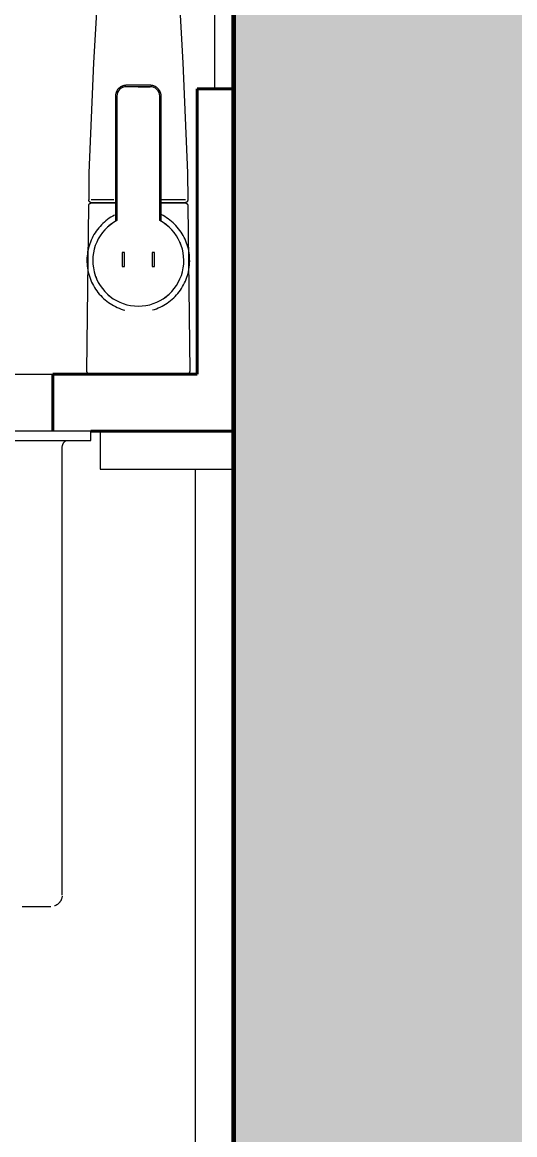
# Model space of a CAD drawing. Header units: millimetres. Extents: x -23755 to 62003, y -3000 to 6760.
# Drawn here: x 5742 to 6001, y 700 to 1285 of the extents above; entities that cross this region are included whole.
import ezdxf

# ---------------------------------------------------------------- set-up
doc = ezdxf.new("R2010")
doc.units = ezdxf.units.MM
for name, color, linetype, lineweight in [('A-ANNO-DIMS', 211, 'Continuous', 9), ('A-ANNO-DIMS-50', 211, 'Continuous', 9), ('A-DOOR', 31, 'Continuous', 9), ('A-WALL', 113, 'Continuous', 25), ('A-WALL-PATT', 111, 'Continuous', 25), ('P-SANR-FIXT', 6, 'Continuous', 9), ('Q-CASE', 31, 'Continuous', 9)]:
    doc.layers.add(name, color=color, linetype=linetype, lineweight=lineweight)
doc.styles.add('@Arial Unicode MS', font='', dxfattribs={"height": 100})
doc.styles.get('@Arial Unicode MS').set_extended_font_data('@Arial Unicode MS')
doc.dimstyles.new('CRT_-__Metros_-_Linha_de_chamada_3_5_mm_1', dxfattribs={"dimscale": 304.8, "dimtxt": 100.584485, "dimasz": 0.328084, "dimexe": 0.164042, "dimexo": 0.0625, "dimgap": 0.082021, "dimtad": 1, "dimlfac": 0.001, "dimrnd": 0.01, "dimzin": 0, "dimdsep": 46, "dimtxsty": '@Arial Unicode MS', "dimblk1": 'OBLIQUE', "dimblk2": 'OBLIQUE', "dimsah": 1, "dimcen": 0.09, "dimdle": 0.164042, "dimazin": 0, "dimtfac": 1, "dimtdec": 4, "dimtix": 1, "dimtmove": 0, "dimatfit": 3, "dimfxl": 0.984252, "dimfxlon": 1, "dimtvp": 1, "dimtolj": 1, "dimtzin": 0, "dimarcsym": 2})

# ---------------------------------------------------------------- blocks, each defined once
blk = doc.blocks.new('Porta correr 4 folhas - 420 x 210-3586394-B')
at = {"layer": 'A-DOOR'}
blk.add_line((-7254.62, 1300), (-7254.62, 1250), dxfattribs=at)
blk = doc.blocks.new('Blks_Coz_Caixa Baixa com 02 Portas - Branco-V143-B')
at = {"layer": 'Q-CASE'}
for p, q in [((-7244.62, 1070), (-7314.62, 1070)), ((-7314.62, 1070), (-7314.62, 1050)), ((-7244.62, 1050), (-7244.62, 1070)), ((-7314.62, 1050), (-7244.62, 1050))]:
    blk.add_line(p, q, dxfattribs=at)
at = {"layer": 'Q-CASE', "color": 55}
blk.add_line((-7264.62, 695), (-7264.62, 1050), dxfattribs=at)
blk = doc.blocks.new('Blks_Coz Franke_Cuba de Embutir Linea - Único-3966310-B')
at = {"layer": 'P-SANR-FIXT', "color": 55}
for p, q in [((-7355.62, 1070), (-7773.62, 1070)), ((-7773.62, 1065), (-7355.62, 1065)), ((-7319.62, 1070), (-7355.62, 1070)), ((-7355.62, 1065), (-7319.62, 1065)), ((-7319.62, 1065), (-7319.62, 1070)), ((-7334.62, 826), (-7334.62, 1061.96))]:
    blk.add_line(p, q, dxfattribs=at)
at = {"layer": 'P-SANR-FIXT', "color": 55, "flags": 128}
for points in [[(-7332.07, 1064.96), (-7332.19, 1064.94), (-7332.31, 1064.91), (-7332.42, 1064.88), (-7332.54, 1064.85), (-7332.65, 1064.81), (-7332.77, 1064.76), (-7332.88, 1064.71), (-7332.99, 1064.66), (-7333.09, 1064.6), (-7333.2, 1064.54), (-7333.3, 1064.47), (-7333.4, 1064.4), (-7333.49, 1064.32), (-7333.59, 1064.25), (-7333.68, 1064.16), (-7333.76, 1064.08), (-7333.84, 1063.99), (-7333.92, 1063.9), (-7334, 1063.8), (-7334.07, 1063.71), (-7334.14, 1063.6), (-7334.2, 1063.5), (-7334.26, 1063.39), (-7334.32, 1063.29), (-7334.37, 1063.18), (-7334.41, 1063.06), (-7334.46, 1062.95), (-7334.49, 1062.83), (-7334.53, 1062.72), (-7334.55, 1062.6), (-7334.58, 1062.48), (-7334.59, 1062.36), (-7334.61, 1062.24), (-7334.62, 1062.12), (-7334.62, 1062)], [(-7334.64, 825.52), (-7334.66, 825.28), (-7334.7, 825.04), (-7334.74, 824.81), (-7334.79, 824.57), (-7334.85, 824.34), (-7334.92, 824.11), (-7335, 823.89), (-7335.09, 823.66), (-7335.19, 823.44), (-7335.3, 823.23), (-7335.41, 823.02), (-7335.54, 822.81), (-7335.67, 822.61), (-7335.81, 822.42), (-7335.95, 822.23), (-7336.11, 822.04), (-7336.27, 821.87), (-7336.44, 821.7), (-7336.62, 821.53), (-7336.8, 821.38), (-7336.99, 821.23), (-7337.18, 821.08), (-7337.38, 820.95), (-7337.58, 820.83), (-7337.79, 820.71), (-7338.01, 820.6), (-7338.22, 820.5), (-7338.45, 820.41), (-7338.67, 820.33)], [(-7355.62, 820), (-7355.02, 820), (-7354.42, 820), (-7353.82, 820), (-7353.23, 820), (-7352.64, 820), (-7352.05, 820), (-7351.47, 820), (-7350.9, 820), (-7350.34, 820), (-7349.78, 820), (-7349.23, 820), (-7348.69, 820), (-7348.17, 820), (-7347.65, 820), (-7347.15, 820), (-7346.66, 820), (-7346.19, 820), (-7345.73, 820), (-7345.29, 820), (-7344.86, 820), (-7344.45, 820), (-7344.06, 820), (-7343.69, 820), (-7343.33, 820), (-7343, 820), (-7342.68, 820), (-7342.39, 820), (-7342.12, 820), (-7341.87, 820), (-7341.64, 820), (-7341.43, 820), (-7341.25, 820), (-7341.09, 820), (-7340.95, 820), (-7340.84, 820), (-7340.75, 820), (-7340.68, 820), (-7340.64, 820), (-7340.62, 820)]]:
    blk.add_lwpolyline(points, dxfattribs=at)
blk = doc.blocks.new('Blks_Coz Docol_Misturador Monocomando com Filtro - Cromado-3969051-B')
at = {"layer": 'P-SANR-FIXT', "color": 55}
for p, q in [((-7306.64, 1246.11), (-7306.64, 1180.75)), ((-7305.91, 1180.75), (-7305.91, 1246.11)), ((-7305.91, 1246.11), (-7305.91, 1180.75)), ((-7294.62, 1251.84), (-7300.91, 1251.84)), ((-7294.62, 1251.11), (-7300.91, 1251.11)), ((-7294.62, 1251.11), (-7300.91, 1251.11)), ((-7288.33, 1251.84), (-7294.62, 1251.84)), ((-7294.62, 1251.11), (-7288.33, 1251.11)), ((-7288.33, 1251.11), (-7294.62, 1251.11)), ((-7283.33, 1246.11), (-7283.33, 1180.75)), ((-7283.33, 1180.75), (-7283.33, 1246.11)), ((-7282.6, 1180.75), (-7282.6, 1246.11)), ((-7321.64, 1101.52), (-7320.65, 1188.57)), ((-7307.45, 1191.54), (-7319.35, 1191.54)), ((-7269.89, 1191.54), (-7282.29, 1191.54)), ((-7268.59, 1188.57), (-7267.6, 1101.52)), ((-7305.91, 1180.75), (-7306.64, 1180.75)), ((-7282.6, 1180.75), (-7283.33, 1180.75)), ((-7303.1, 1163.95), (-7303.1, 1156.53)), ((-7301.83, 1163.95), (-7303.1, 1163.95)), ((-7301.83, 1156.53), (-7301.83, 1163.95)), ((-7286.14, 1163.95), (-7287.41, 1163.95)), ((-7287.41, 1163.95), (-7287.41, 1156.53)), ((-7286.14, 1156.53), (-7286.14, 1163.95)), ((-7303.1, 1156.53), (-7301.83, 1156.53)), ((-7287.41, 1156.53), (-7286.14, 1156.53))]:
    blk.add_line(p, q, dxfattribs=at)
at = {"layer": 'P-SANR-FIXT', "color": 55, "flags": 128}
for points in [[(-7314.87, 1320.37), (-7318.12, 1263.59), (-7320.56, 1205.82), (-7320.63, 1191.54)], [(-7274.37, 1320.37), (-7271.12, 1263.59), (-7268.68, 1205.82), (-7268.61, 1191.54)], [(-7300.91, 1251.84), (-7301.14, 1251.83), (-7301.37, 1251.82), (-7301.59, 1251.79), (-7301.82, 1251.76), (-7302.05, 1251.72), (-7302.27, 1251.67), (-7302.49, 1251.61), (-7302.71, 1251.55), (-7302.93, 1251.47), (-7303.14, 1251.38), (-7303.35, 1251.29), (-7303.55, 1251.19), (-7303.76, 1251.08), (-7303.95, 1250.96), (-7304.14, 1250.84), (-7304.33, 1250.7), (-7304.51, 1250.56), (-7304.69, 1250.41), (-7304.86, 1250.26), (-7305.02, 1250.1), (-7305.18, 1249.93), (-7305.32, 1249.76), (-7305.47, 1249.58), (-7305.6, 1249.39), (-7305.73, 1249.2), (-7305.85, 1249.01), (-7305.96, 1248.81), (-7306.07, 1248.6), (-7306.16, 1248.39), (-7306.25, 1248.18), (-7306.33, 1247.97), (-7306.4, 1247.75), (-7306.46, 1247.53), (-7306.51, 1247.3), (-7306.56, 1247.08), (-7306.59, 1246.85), (-7306.62, 1246.63), (-7306.63, 1246.4), (-7306.64, 1246.17), (-7306.64, 1246.11)], [(-7282.6, 1246.11), (-7282.61, 1246.33), (-7282.62, 1246.56), (-7282.64, 1246.79), (-7282.67, 1247.02), (-7282.72, 1247.24), (-7282.77, 1247.47), (-7282.82, 1247.69), (-7282.89, 1247.91), (-7282.97, 1248.12), (-7283.05, 1248.34), (-7283.15, 1248.55), (-7283.25, 1248.75), (-7283.36, 1248.95), (-7283.48, 1249.15), (-7283.6, 1249.34), (-7283.74, 1249.53), (-7283.88, 1249.71), (-7284.02, 1249.88), (-7284.18, 1250.05), (-7284.34, 1250.22), (-7284.51, 1250.37), (-7284.68, 1250.52), (-7284.86, 1250.66), (-7285.05, 1250.8), (-7285.24, 1250.93), (-7285.43, 1251.05), (-7285.63, 1251.16), (-7285.84, 1251.26), (-7286.04, 1251.36), (-7286.26, 1251.45), (-7286.47, 1251.53), (-7286.69, 1251.6), (-7286.91, 1251.66), (-7287.13, 1251.71), (-7287.36, 1251.75), (-7287.58, 1251.79), (-7287.81, 1251.81), (-7288.04, 1251.83), (-7288.27, 1251.84), (-7288.33, 1251.84)], [(-7320.65, 1188.57), (-7320.65, 1188.63), (-7320.65, 1188.69), (-7320.64, 1188.75), (-7320.63, 1188.8), (-7320.62, 1188.86), (-7320.6, 1188.92), (-7320.59, 1188.97), (-7320.57, 1189.03), (-7320.55, 1189.08), (-7320.53, 1189.14), (-7320.5, 1189.19), (-7320.47, 1189.24), (-7320.44, 1189.29), (-7320.41, 1189.34), (-7320.38, 1189.39), (-7320.34, 1189.44), (-7320.31, 1189.48), (-7320.27, 1189.53), (-7320.23, 1189.57), (-7320.19, 1189.61), (-7320.14, 1189.65), (-7320.1, 1189.69), (-7320.05, 1189.72), (-7320, 1189.75), (-7319.95, 1189.79), (-7319.9, 1189.82), (-7319.85, 1189.84), (-7319.8, 1189.87), (-7319.74, 1189.89), (-7319.69, 1189.91), (-7319.63, 1189.93), (-7319.58, 1189.95), (-7319.52, 1189.96), (-7319.46, 1189.97), (-7319.41, 1189.98), (-7319.35, 1189.99), (-7319.29, 1190), (-7319.23, 1190), (-7319.19, 1190)], [(-7319.16, 1190.09), (-7319.22, 1190.09), (-7319.28, 1190.09), (-7319.34, 1190.1), (-7319.4, 1190.11), (-7319.45, 1190.12), (-7319.51, 1190.13), (-7319.57, 1190.14), (-7319.62, 1190.16), (-7319.68, 1190.18), (-7319.73, 1190.2), (-7319.79, 1190.23), (-7319.84, 1190.25), (-7319.89, 1190.28), (-7319.94, 1190.31), (-7319.99, 1190.34), (-7320.04, 1190.38), (-7320.08, 1190.41), (-7320.13, 1190.45), (-7320.17, 1190.49), (-7320.21, 1190.53), (-7320.25, 1190.57), (-7320.29, 1190.62), (-7320.33, 1190.66), (-7320.36, 1190.71), (-7320.39, 1190.76), (-7320.43, 1190.81), (-7320.45, 1190.86), (-7320.48, 1190.91), (-7320.5, 1190.97), (-7320.53, 1191.02), (-7320.55, 1191.08), (-7320.57, 1191.13), (-7320.58, 1191.19), (-7320.59, 1191.24), (-7320.61, 1191.3), (-7320.61, 1191.36), (-7320.62, 1191.42), (-7320.62, 1191.48), (-7320.63, 1191.53), (-7320.63, 1191.54)], [(-7306.83, 1190), (-7307.67, 1190), (-7308.49, 1190), (-7309.29, 1190), (-7310.07, 1190), (-7310.82, 1190), (-7311.55, 1190), (-7312.25, 1190), (-7312.92, 1190), (-7313.56, 1190), (-7314.17, 1190), (-7314.75, 1190), (-7315.3, 1190), (-7315.81, 1190), (-7316.29, 1190), (-7316.74, 1190), (-7317.15, 1190), (-7317.52, 1190), (-7317.86, 1190), (-7318.16, 1190), (-7318.42, 1190), (-7318.65, 1190), (-7318.83, 1190), (-7318.98, 1190), (-7319.09, 1190), (-7319.16, 1190), (-7319.19, 1190), (-7319.19, 1190)], [(-7319.19, 1190), (-7319.17, 1190), (-7319.11, 1190), (-7319.01, 1190), (-7318.88, 1190), (-7318.7, 1190), (-7318.49, 1190), (-7318.23, 1190), (-7317.94, 1190), (-7317.62, 1190), (-7317.25, 1190), (-7316.85, 1190), (-7316.41, 1190), (-7315.94, 1190), (-7315.44, 1190), (-7314.9, 1190), (-7314.33, 1190), (-7313.73, 1190), (-7313.09, 1190), (-7312.43, 1190), (-7311.74, 1190), (-7311.02, 1190), (-7310.28, 1190), (-7309.51, 1190), (-7308.71, 1190), (-7307.9, 1190), (-7307.06, 1190)], [(-7306.82, 1190.09), (-7307.66, 1190.09), (-7308.48, 1190.09), (-7309.28, 1190.09), (-7310.05, 1190.09), (-7310.8, 1190.09), (-7311.53, 1190.09), (-7312.23, 1190.09), (-7312.9, 1190.09), (-7313.54, 1190.09), (-7314.15, 1190.09), (-7314.73, 1190.09), (-7315.27, 1190.09), (-7315.79, 1190.09), (-7316.27, 1190.09), (-7316.71, 1190.09), (-7317.12, 1190.09), (-7317.5, 1190.09), (-7317.83, 1190.09), (-7318.13, 1190.09), (-7318.4, 1190.09), (-7318.62, 1190.09), (-7318.81, 1190.09), (-7318.95, 1190.09), (-7319.06, 1190.09), (-7319.13, 1190.09), (-7319.16, 1190.09), (-7319.16, 1190.09)], [(-7319.16, 1190.09), (-7319.14, 1190.09), (-7319.08, 1190.09), (-7318.99, 1190.09), (-7318.85, 1190.09), (-7318.67, 1190.09), (-7318.46, 1190.09), (-7318.21, 1190.09), (-7317.92, 1190.09), (-7317.59, 1190.09), (-7317.23, 1190.09), (-7316.83, 1190.09), (-7316.39, 1190.09), (-7315.92, 1190.09), (-7315.41, 1190.09), (-7314.88, 1190.09), (-7314.31, 1190.09), (-7313.7, 1190.09), (-7313.07, 1190.09), (-7312.41, 1190.09), (-7311.72, 1190.09), (-7311, 1190.09), (-7310.26, 1190.09), (-7309.49, 1190.09), (-7308.7, 1190.09), (-7307.88, 1190.09), (-7307.04, 1190.09)], [(-7282.42, 1190.09), (-7281.58, 1190.09), (-7280.76, 1190.09), (-7279.96, 1190.09), (-7279.19, 1190.09), (-7278.44, 1190.09), (-7277.71, 1190.09), (-7277.01, 1190.09), (-7276.34, 1190.09), (-7275.7, 1190.09), (-7275.09, 1190.09), (-7274.51, 1190.09), (-7273.97, 1190.09), (-7273.45, 1190.09), (-7272.97, 1190.09), (-7272.53, 1190.09), (-7272.12, 1190.09), (-7271.74, 1190.09), (-7271.41, 1190.09), (-7271.11, 1190.09), (-7270.84, 1190.09), (-7270.62, 1190.09), (-7270.43, 1190.09), (-7270.29, 1190.09), (-7270.18, 1190.09), (-7270.11, 1190.09), (-7270.08, 1190.09), (-7270.08, 1190.09)], [(-7282.41, 1190), (-7281.57, 1190), (-7280.75, 1190), (-7279.95, 1190), (-7279.17, 1190), (-7278.42, 1190), (-7277.69, 1190), (-7276.99, 1190), (-7276.32, 1190), (-7275.68, 1190), (-7275.07, 1190), (-7274.49, 1190), (-7273.94, 1190), (-7273.43, 1190), (-7272.95, 1190), (-7272.5, 1190), (-7272.09, 1190), (-7271.72, 1190), (-7271.38, 1190), (-7271.08, 1190), (-7270.82, 1190), (-7270.59, 1190), (-7270.41, 1190), (-7270.26, 1190), (-7270.15, 1190), (-7270.08, 1190), (-7270.05, 1190), (-7270.05, 1190)], [(-7270.08, 1190.09), (-7270.1, 1190.09), (-7270.16, 1190.09), (-7270.25, 1190.09), (-7270.39, 1190.09), (-7270.57, 1190.09), (-7270.78, 1190.09), (-7271.03, 1190.09), (-7271.32, 1190.09), (-7271.65, 1190.09), (-7272.01, 1190.09), (-7272.41, 1190.09), (-7272.85, 1190.09), (-7273.32, 1190.09), (-7273.83, 1190.09), (-7274.36, 1190.09), (-7274.93, 1190.09), (-7275.54, 1190.09), (-7276.17, 1190.09), (-7276.83, 1190.09), (-7277.52, 1190.09), (-7278.24, 1190.09), (-7278.98, 1190.09), (-7279.75, 1190.09), (-7280.54, 1190.09), (-7281.36, 1190.09), (-7282.2, 1190.09)], [(-7270.05, 1190), (-7270.07, 1190), (-7270.13, 1190), (-7270.23, 1190), (-7270.36, 1190), (-7270.54, 1190), (-7270.75, 1190), (-7271.01, 1190), (-7271.3, 1190), (-7271.62, 1190), (-7271.99, 1190), (-7272.39, 1190), (-7272.83, 1190), (-7273.3, 1190), (-7273.8, 1190), (-7274.34, 1190), (-7274.91, 1190), (-7275.51, 1190), (-7276.15, 1190), (-7276.81, 1190), (-7277.5, 1190), (-7278.22, 1190), (-7278.97, 1190), (-7279.73, 1190), (-7280.53, 1190), (-7281.34, 1190), (-7282.18, 1190)], [(-7268.61, 1191.54), (-7268.61, 1191.49), (-7268.62, 1191.43), (-7268.62, 1191.37), (-7268.63, 1191.31), (-7268.64, 1191.25), (-7268.66, 1191.2), (-7268.67, 1191.14), (-7268.69, 1191.08), (-7268.71, 1191.03), (-7268.73, 1190.98), (-7268.76, 1190.92), (-7268.78, 1190.87), (-7268.81, 1190.82), (-7268.84, 1190.77), (-7268.87, 1190.72), (-7268.91, 1190.67), (-7268.94, 1190.63), (-7268.98, 1190.58), (-7269.02, 1190.54), (-7269.06, 1190.5), (-7269.1, 1190.46), (-7269.15, 1190.42), (-7269.19, 1190.38), (-7269.24, 1190.35), (-7269.29, 1190.32), (-7269.34, 1190.29), (-7269.39, 1190.26), (-7269.44, 1190.23), (-7269.5, 1190.21), (-7269.55, 1190.18), (-7269.61, 1190.16), (-7269.66, 1190.15), (-7269.72, 1190.13), (-7269.78, 1190.12), (-7269.83, 1190.11), (-7269.89, 1190.1), (-7269.95, 1190.09), (-7270.01, 1190.09), (-7270.07, 1190.09), (-7270.08, 1190.09)], [(-7270.05, 1190), (-7269.99, 1190), (-7269.93, 1190), (-7269.87, 1189.99), (-7269.82, 1189.98), (-7269.76, 1189.97), (-7269.7, 1189.96), (-7269.65, 1189.94), (-7269.59, 1189.93), (-7269.53, 1189.91), (-7269.48, 1189.88), (-7269.43, 1189.86), (-7269.37, 1189.83), (-7269.32, 1189.81), (-7269.27, 1189.78), (-7269.22, 1189.74), (-7269.18, 1189.71), (-7269.13, 1189.67), (-7269.08, 1189.64), (-7269.04, 1189.6), (-7269, 1189.56), (-7268.96, 1189.51), (-7268.92, 1189.47), (-7268.88, 1189.42), (-7268.85, 1189.38), (-7268.82, 1189.33), (-7268.79, 1189.28), (-7268.76, 1189.23), (-7268.73, 1189.17), (-7268.71, 1189.12), (-7268.69, 1189.07), (-7268.67, 1189.01), (-7268.65, 1188.96), (-7268.63, 1188.9), (-7268.62, 1188.84), (-7268.61, 1188.78), (-7268.6, 1188.73), (-7268.59, 1188.67), (-7268.59, 1188.61), (-7268.59, 1188.57)], [(-7307.09, 1183.61), (-7308.04, 1183.1), (-7308.97, 1182.54), (-7309.87, 1181.95), (-7310.75, 1181.32), (-7311.61, 1180.66), (-7312.43, 1179.96), (-7313.23, 1179.23), (-7314, 1178.47), (-7314.73, 1177.68), (-7315.44, 1176.86), (-7316.11, 1176.02), (-7316.75, 1175.15), (-7317.35, 1174.25), (-7317.92, 1173.33), (-7318.44, 1172.39), (-7318.93, 1171.42), (-7319.38, 1170.44), (-7319.8, 1169.44), (-7320.17, 1168.43), (-7320.5, 1167.4), (-7320.79, 1166.36), (-7321.03, 1165.31), (-7321.24, 1164.25), (-7321.4, 1163.18), (-7321.52, 1162.1), (-7321.6, 1161.03), (-7321.63, 1159.95), (-7321.62, 1158.87), (-7321.57, 1157.79), (-7321.47, 1156.71), (-7321.33, 1155.64), (-7321.15, 1154.57), (-7320.93, 1153.52), (-7320.66, 1152.47), (-7320.35, 1151.43), (-7320, 1150.41), (-7319.61, 1149.4), (-7319.18, 1148.41), (-7318.71, 1147.44), (-7318.21, 1146.49), (-7317.66, 1145.55), (-7317.08, 1144.64), (-7316.46, 1143.76), (-7315.81, 1142.9), (-7315.12, 1142.06), (-7314.4, 1141.26), (-7313.65, 1140.48), (-7312.87, 1139.74), (-7312.05, 1139.02), (-7311.22, 1138.34), (-7310.35, 1137.69), (-7309.46, 1137.08), (-7308.54, 1136.51), (-7307.61, 1135.97), (-7306.65, 1135.47), (-7305.67, 1135.01), (-7304.68, 1134.58), (-7303.67, 1134.2), (-7302.64, 1133.86), (-7301.61, 1133.56)], [(-7287.16, 1133.69), (-7286.12, 1134.01), (-7285.1, 1134.37), (-7284.1, 1134.77), (-7283.11, 1135.21), (-7282.15, 1135.69), (-7281.2, 1136.21), (-7280.27, 1136.77), (-7279.37, 1137.36), (-7278.49, 1137.99), (-7277.63, 1138.65), (-7276.81, 1139.35), (-7276.01, 1140.07), (-7275.24, 1140.83), (-7274.51, 1141.62), (-7273.8, 1142.44), (-7273.13, 1143.29), (-7272.49, 1144.16), (-7271.89, 1145.06), (-7271.32, 1145.98), (-7270.8, 1146.92), (-7270.31, 1147.89), (-7269.86, 1148.87), (-7269.44, 1149.87), (-7269.07, 1150.88), (-7268.74, 1151.91), (-7268.45, 1152.95), (-7268.21, 1154), (-7268, 1155.06), (-7267.84, 1156.13), (-7267.72, 1157.2), (-7267.64, 1158.28), (-7267.61, 1159.36), (-7267.62, 1160.44), (-7267.67, 1161.52), (-7267.77, 1162.6), (-7267.91, 1163.67), (-7268.09, 1164.73), (-7268.31, 1165.79), (-7268.58, 1166.84), (-7268.89, 1167.87), (-7269.24, 1168.9), (-7269.63, 1169.9), (-7270.06, 1170.9), (-7270.53, 1171.87), (-7271.03, 1172.82), (-7271.58, 1173.75), (-7272.16, 1174.66), (-7272.78, 1175.55), (-7273.43, 1176.41), (-7274.12, 1177.25), (-7274.84, 1178.05), (-7275.59, 1178.83), (-7276.37, 1179.57), (-7277.19, 1180.29), (-7278.02, 1180.97), (-7278.89, 1181.61), (-7279.78, 1182.23), (-7280.7, 1182.8), (-7281.63, 1183.34), (-7282.59, 1183.84)], [(-7320.24, 1100), (-7320.3, 1100.01), (-7320.36, 1100.02), (-7320.42, 1100.03), (-7320.48, 1100.04), (-7320.54, 1100.06), (-7320.59, 1100.08), (-7320.65, 1100.1), (-7320.71, 1100.12), (-7320.76, 1100.15), (-7320.82, 1100.17), (-7320.87, 1100.2), (-7320.92, 1100.23), (-7320.97, 1100.27), (-7321.02, 1100.3), (-7321.07, 1100.34), (-7321.12, 1100.38), (-7321.16, 1100.42), (-7321.21, 1100.46), (-7321.25, 1100.51), (-7321.29, 1100.55), (-7321.33, 1100.6), (-7321.36, 1100.65), (-7321.4, 1100.7), (-7321.43, 1100.75), (-7321.46, 1100.81), (-7321.49, 1100.86), (-7321.51, 1100.91), (-7321.53, 1100.97), (-7321.55, 1101.03), (-7321.57, 1101.09), (-7321.59, 1101.14), (-7321.6, 1101.2), (-7321.62, 1101.26), (-7321.62, 1101.32), (-7321.63, 1101.38), (-7321.64, 1101.45), (-7321.64, 1101.51), (-7321.64, 1101.52)], [(-7267.6, 1101.52), (-7267.6, 1101.46), (-7267.61, 1101.4), (-7267.61, 1101.34), (-7267.62, 1101.28), (-7267.63, 1101.22), (-7267.65, 1101.16), (-7267.66, 1101.1), (-7267.68, 1101.04), (-7267.7, 1100.99), (-7267.72, 1100.93), (-7267.75, 1100.87), (-7267.78, 1100.82), (-7267.8, 1100.76), (-7267.84, 1100.71), (-7267.87, 1100.66), (-7267.9, 1100.61), (-7267.94, 1100.56), (-7267.98, 1100.52), (-7268.02, 1100.47), (-7268.07, 1100.43), (-7268.11, 1100.39), (-7268.16, 1100.35), (-7268.2, 1100.31), (-7268.25, 1100.27), (-7268.3, 1100.24), (-7268.36, 1100.21), (-7268.41, 1100.18), (-7268.46, 1100.15), (-7268.52, 1100.13), (-7268.57, 1100.1), (-7268.63, 1100.08), (-7268.69, 1100.06), (-7268.75, 1100.05), (-7268.81, 1100.03), (-7268.87, 1100.02), (-7268.93, 1100.01), (-7268.99, 1100.01)]]:
    blk.add_lwpolyline(points, dxfattribs=at)
at = {"layer": 'P-SANR-FIXT', "color": 55}
for centre, radius, start, end in [((-7300.91, 1246.11), 5, 90, 180), ((-7300.91, 1246.11), 5, 90, 180), ((-7288.33, 1246.11), 5, 0, 90), ((-7288.33, 1246.11), 5, 0, 90), ((-7294.62, 1159.65), 23.93, 118.15055, 270), ((-7294.62, 1159.65), 23.93, 126, 134.3216), ((-7294.62, 1159.65), 23.93, 270, 61.84945), ((-7294.62, 1159.65), 23.93, 45.6784, 54), ((-7294.62, 1159.65), 23.93, 18, 23.53093), ((-7294.62, 1159.65), 23.93, 198, 202.99704), ((-7294.62, 1159.65), 23.93, 225.71924, 234), ((-7294.62, 1159.65), 23.93, 306, 314.28076)]:
    blk.add_arc(centre, radius, start, end, dxfattribs=at)
blk = doc.blocks.new('DIMBLOCK49-B')
at = {"layer": 'A-ANNO-DIMS-50', "lineweight": 18, "transparency": 16777216}
for p, q in [((6242.67, 4380.34), (6192.67, 4430.34)), ((6242.67, 4380.34), (6292.67, 4330.34)), ((6242.67, 200), (6192.67, 250)), ((6242.67, 200), (6292.67, 150))]:
    blk.add_line(p, q, dxfattribs=at)
at = {"layer": 'A-ANNO-DIMS-50', "transparency": 16777216}
for p, q in [((6242.67, 4430.34), (6242.67, 150)), ((5942.67, 4380.34), (6292.67, 4380.34)), ((6242.67, 4380.34), (5942.67, 4380.34)), ((6542.67, 200), (6192.67, 200)), ((6242.67, 200), (6542.67, 200))]:
    blk.add_line(p, q, dxfattribs=at)
at = {"layer": 'A-ANNO-DIMS-50', "color": 0, "transparency": 16777216, "insert": (6087.87, 2154.89), "char_height": 100, "width": 324.6748, "attachment_point": 1, "rotation": 90, "line_spacing_factor": 1.117605, "style": '@Arial Unicode MS'}
blk.add_mtext('4,18', dxfattribs=at)
blk = doc.blocks.new('_Oblique')
at = {"color": 0, "linetype": 'ByBlock', "lineweight": -2}
blk.add_line((-0.5, -0.5), (0.5, 0.5), dxfattribs=at)
blk = doc.blocks.new('DIMBLOCK58-B')
at = {"layer": 'A-ANNO-DIMS-50', "lineweight": 18, "transparency": 16777216}
for p, q in [((5651.93, 1400), (5601.93, 1450)), ((5651.93, 1400), (5701.93, 1350)), ((5651.93, 200), (5601.93, 250)), ((5651.93, 200), (5701.93, 150))]:
    blk.add_line(p, q, dxfattribs=at)
at = {"layer": 'A-ANNO-DIMS-50', "transparency": 16777216}
for p, q in [((5651.93, 1450), (5651.93, 150)), ((5951.93, 1400), (5601.93, 1400)), ((5651.93, 1400), (5951.93, 1400)), ((5951.93, 200), (5601.93, 200)), ((5651.93, 200), (5951.93, 200))]:
    blk.add_line(p, q, dxfattribs=at)
at = {"layer": 'A-ANNO-DIMS-50', "color": 0, "transparency": 16777216, "insert": (5497.13, 664.72), "char_height": 100, "width": 324.6748, "attachment_point": 1, "rotation": 90, "line_spacing_factor": 1.117605, "style": '@Arial Unicode MS'}
blk.add_mtext('1,20', dxfattribs=at)

msp = doc.modelspace()

# ---------------------------------------------------------------- hatches: boundary and pattern name
at = {"layer": 'A-WALL-PATT'}
h = msp.add_hatch(color=256, dxfattribs=at)
h.paths.add_polyline_path([(6007.657, 200), (6033.372, 200), (6033.372, 1400), (5853.372, 1400), (5853.372, 200), (5923.668, 200)])
h.paths.add_polyline_path([(5853.372, 2300), (6033.372, 2300), (6033.372, 4380.337), (5853.372, 4308.337), (5853.372, 2309.722)])

# ---------------------------------------------------------------- linework, layer by layer
at = {"layer": 'A-WALL', "lineweight": 60}
msp.add_line((5853.372, 1400), (5853.372, 200), dxfattribs=at)
at = {"layer": 'Q-CASE', "lineweight": 40}
for p, q in [((5853.372, 1250), (5834.322, 1250)), ((5834.322, 1250), (5834.322, 1100)), ((5853.372, 1070), (5853.372, 1250)), ((5834.322, 1100), (5758.372, 1100)), ((5758.372, 1100), (5758.372, 1070)), ((5778.372, 1070), (5853.372, 1070))]:
    msp.add_line(p, q, dxfattribs=at)
at = {"layer": 'Q-CASE'}
for p, q in [((5324.372, 1100), (5742.372, 1100)), ((5742.372, 1100), (5758.372, 1100))]:
    msp.add_line(p, q, dxfattribs=at)

# ---------------------------------------------------------------- block references
at = {"layer": 'A-DOOR'}
msp.add_blockref('Porta correr 4 folhas - 420 x 210-3586394-B', (13097.992, 0), dxfattribs=at)
at = {"layer": 'P-SANR-FIXT', "color": 55}
for name in ['Blks_Coz Docol_Misturador Monocomando com Filtro - Cromado-3969051-B', 'Blks_Coz Franke_Cuba de Embutir Linea - Único-3966310-B']:
    msp.add_blockref(name, (13097.992, 0), dxfattribs=at)
at = {"layer": 'Q-CASE', "color": 55}
msp.add_blockref('Blks_Coz_Caixa Baixa com 02 Portas - Branco-V143-B', (13097.992, 0), dxfattribs=at)

# ---------------------------------------------------------------- dimensions: what is measured, and where the dimension line sits
at = {"layer": 'A-ANNO-DIMS'}
for base, p1, p2, override, picture, middle in [((6242.671, 200), (5942.671, 4380.337), (6542.671, 200), {"dimpost": '<>', "dimfxl": 4223.175998}, 'DIMBLOCK49-B', (6166.579, 2290.168)), ((5651.934, 200), (5951.934, 1400), (5951.934, 200), {"dimpost": '<>', "dimfxl": 1200}, 'DIMBLOCK58-B', (5575.843, 800))]:
    dim = msp.add_linear_dim(base=base, p1=p1, p2=p2, angle=90, dimstyle='CRT_-__Metros_-_Linha_de_chamada_3_5_mm_1', override=override, dxfattribs=at)
    dim.commit()
    dim.dimension.update_dxf_attribs({"geometry": picture, "text_midpoint": middle})

doc.saveas('drawing.dxf')
